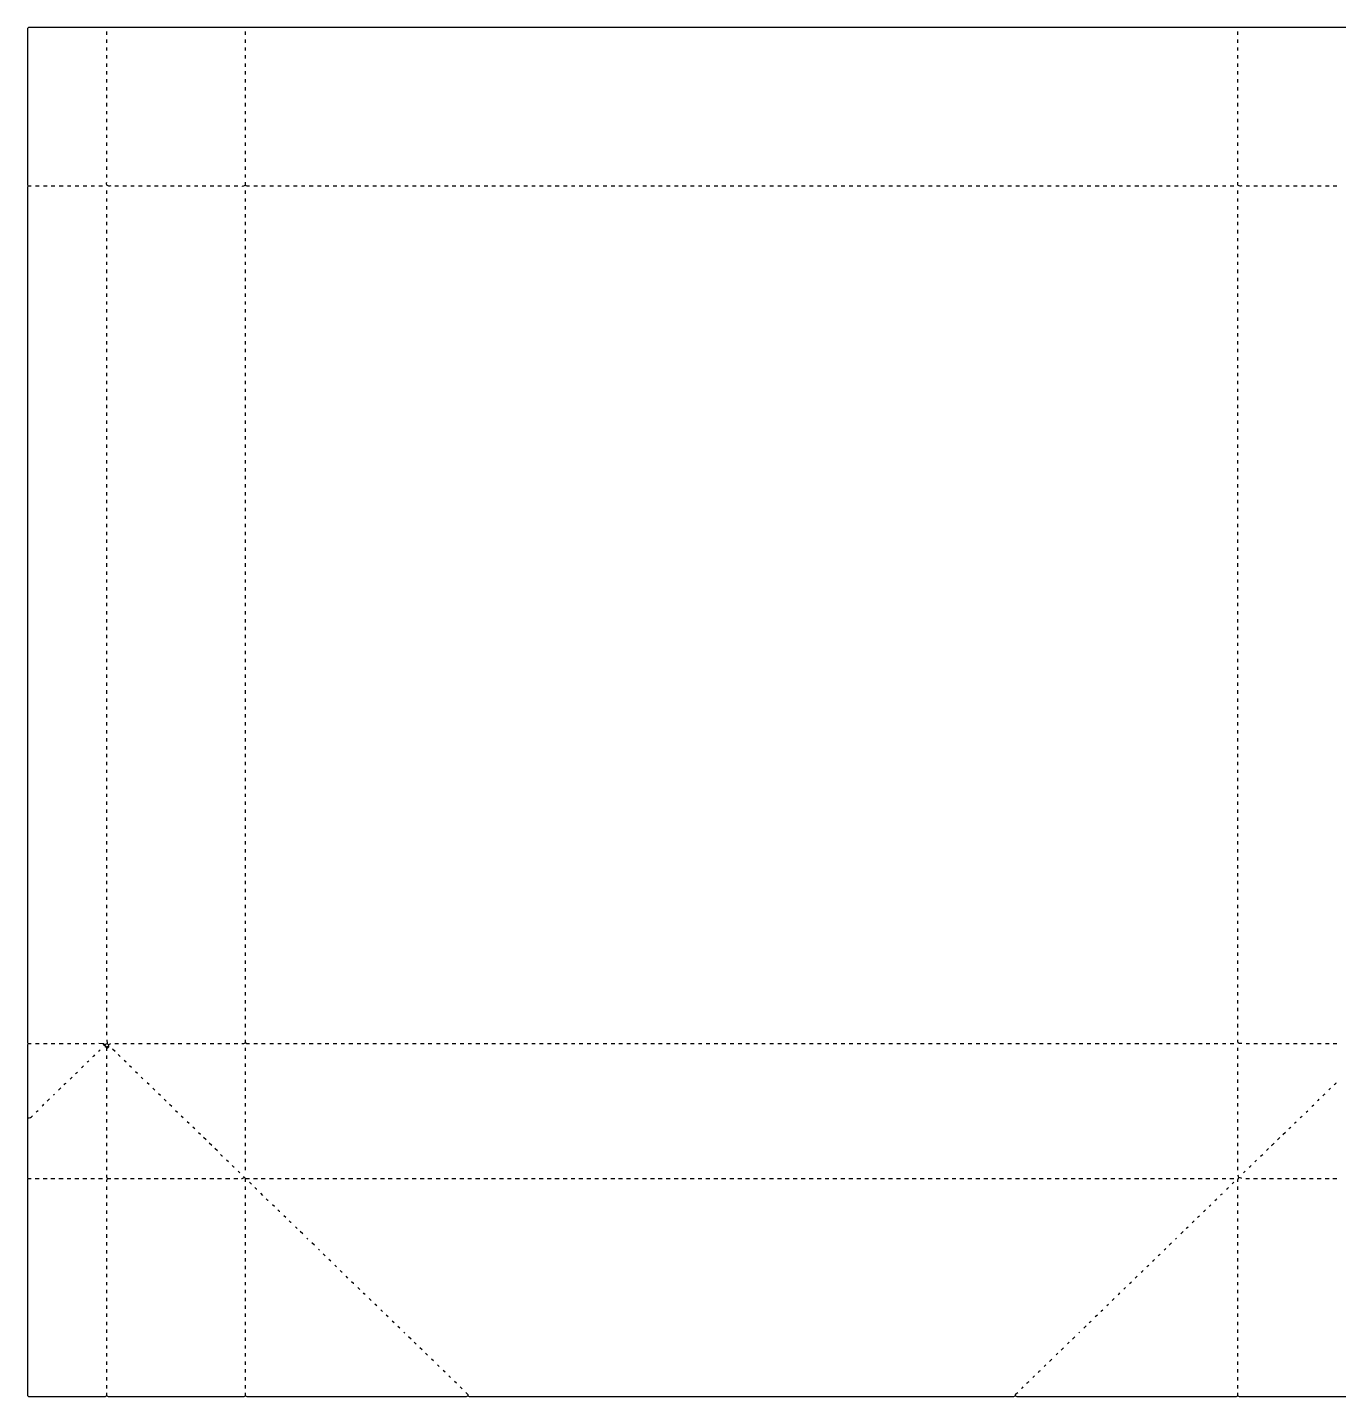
# Model space of a CAD drawing. Extents: x 898 to 8693, y 473 to 4548.
# Drawn here: x 898 to 4800, y 473 to 4548 of the extents above; entities that cross this region are included whole.
import ezdxf

# ---------------------------------------------------------------- set-up
doc = ezdxf.new("R2010")
doc.units = 0
doc.layers.get('0').update_dxf_attribs({"linetype": 'CONTINUOUS'})

msp = doc.modelspace()

# ---------------------------------------------------------------- linework, layer by layer
at = {"color": 7, "linetype": 'CONTINUOUS'}
for points in [[(8689, 4548), (901, 4548), (899, 4546), (898, 4545), (898, 4079), (899.2, 4077.1), (900, 4076, -0.120666), (898, 4072), (898, 1527), (899.2, 1525.1), (900, 1524, -0.120666), (898, 1520), (898, 1304), (899, 1303), (898, 1301), (898, 1125), (899, 1122), (898, 1119), (898, 476), (901, 473), (1130, 473, -0.120666), (1134, 475, -0.120666), (1138, 473), (1543, 473, -0.120666), (1547, 475, -0.120666), (1551, 473), (2205, 473, -0.120666), (2209, 475)], [(1146, 4076, -0.186173), (1135.5, 4077.5, -0.199901), (1134, 4087)], [(1536, 4076, 0.137217), (1547, 4078), (1547.9, 4077.8), (1551, 4076.4), (1559, 4076)], [(4512, 4076, -0.186173), (4501.5, 4077.5, -0.199901), (4500, 4087)], [(1123, 1524, 0.337905), (1128, 1518), (1129, 1519, -0.087559), (1135, 1524)], [(1536, 1524, 0.137217), (1547, 1526), (1547.9, 1525.8), (1551, 1524.4), (1559, 1524)], [(4512, 1524, -0.186173), (4501.5, 1525.5, -0.199901), (4500, 1535)], [(1076, 1468, -0.083767), (1081, 1472)], [(1093, 1485, 0.108348), (1099, 1490)], [(1110, 1501, -0.083767), (1115, 1505)], [(1041, 1434, -0.087559), (1047, 1439)], [(1059, 1452, 0.108348), (1065, 1457)], [(1007, 1401, -0.087559), (1013, 1406)], [(4787, 1401, -0.071068), (4794, 1407)], [(976, 1371, -0.205258), (979, 1373)], [(4737, 1353, -0.184026), (4740, 1355), (4742, 1358)], [(4753, 1368, -0.071068), (4760, 1374)], [(899, 1303, 0.267044), (913, 1309)], [(924, 1320, -0.087559), (930, 1325)], [(942, 1338, 0.096496), (947, 1343)], [(4686, 1303, -0.087559), (4692, 1308)], [(4720, 1336, -0.087559), (4726, 1341)], [(4652, 1270, -0.087559), (4658, 1275)], [(4600, 1220), (4602.1, 1221.8, 0.071874), (4608, 1227)], [(4568, 1189, 0.108348), (4574, 1194)], [(4534, 1156, 0.108348), (4540, 1161)], [(1134, 1112, -0.130252), (1136, 1122), (1135.8, 1122.9), (1134.4, 1126.1), (1134, 1133)], [(1535, 1122, 0.173363), (1543, 1126)], [(4500, 1112, -0.14747), (4502.8, 1124.1), (4503, 1125, 0.126966), (4500, 1132)], [(4512, 1122), (4509.9, 1122.8, 0.108984), (4503, 1125)], [(4432, 1057, 0.113888), (4438, 1062)], [(4449, 1073, -0.083767), (4454, 1077)], [(4466, 1090, 0.108348), (4472, 1095)], [(4398, 1024, 0.108348), (4404, 1029)], [(4415, 1040, -0.083767), (4420, 1044)], [(4380, 1006, -0.076982), (4386, 1011)], [(4346, 973, -0.087559), (4352, 978)], [(4263, 892, -0.087559), (4269, 897)], [(4281, 910, 0.150937), (4286, 914)], [(4229, 859, -0.087559), (4235, 864)], [(4246, 876, 0.108348), (4252, 881)], [(4195, 826, -0.087559), (4201, 831)], [(4212, 843, 0.108348), (4218, 848)], [(1903, 777, -0.183481), (1898, 782)], [(4144, 777, 0.140238), (4149, 782)], [(4178, 810, 0.108348), (4184, 815)], [(4058, 693, -0.087559), (4064, 698)], [(4092, 726, -0.087559), (4098, 731)], [(4027, 663, -0.184026), (4030, 665)], [(3940, 578, -0.071068), (3947, 584)], [(3906, 545, -0.071068), (3913, 551)], [(3856, 497, -0.184026), (3859, 499), (3861, 502)], [(3872, 512, -0.071068), (3879, 518)], [(2203, 485), (2209, 479), (2209, 475, -0.120666), (2213, 473), (3834, 473, -0.120666), (3838, 475, -0.291755), (3845, 485)], [(3838, 475, -0.120666), (3842, 473), (4496, 473, -0.120666), (4500, 475, -0.120666), (4504, 473), (4909, 473, -0.120666), (4913, 475, -0.120666), (4917, 473), (5323, 473, -0.120666), (5327, 475, -0.120666), (5331, 473), (5984, 473, -0.120666), (5988, 475)]]:
    msp.add_lwpolyline(points, format="xyb", dxfattribs=at)
for points in [[(1134, 4526), (1134, 4536)], [(1547, 4526), (1547, 4536)], [(4500, 4526), (4500, 4536)], [(1134, 4502), (1134, 4512)], [(1134, 4479), (1134, 4488)], [(1547, 4502), (1547, 4512)], [(1547, 4479), (1547, 4488)], [(4500, 4502), (4500, 4512)], [(4500, 4479), (4500, 4488)], [(1134, 4455), (1134, 4465)], [(1547, 4455), (1547, 4465)], [(4500, 4455), (4500, 4465)], [(1134, 4431), (1134, 4441)], [(1134, 4408), (1134, 4418)], [(1547, 4431), (1547, 4441)], [(1547, 4408), (1547, 4418)], [(4500, 4431), (4500, 4441)], [(4500, 4408), (4500, 4418)], [(1134, 4384), (1134, 4394)], [(1134, 4360), (1134, 4370)], [(1547, 4384), (1547, 4394)], [(1547, 4360), (1547, 4370)], [(4500, 4384), (4500, 4394)], [(4500, 4360), (4500, 4370)], [(1134, 4337), (1134, 4347)], [(1134, 4313), (1134, 4323)], [(1547, 4337), (1547, 4347)], [(1547, 4313), (1547, 4323)], [(4500, 4337), (4500, 4347)], [(4500, 4313), (4500, 4323)], [(1134, 4290), (1134, 4299)], [(1547, 4290), (1547, 4299)], [(4500, 4290), (4500, 4299)], [(1134, 4266), (1134, 4276)], [(1134, 4242), (1134, 4252)], [(1547, 4266), (1547, 4276)], [(1547, 4242), (1547, 4252)], [(4500, 4266), (4500, 4276)], [(4500, 4242), (4500, 4252)], [(1134, 4219), (1134, 4228)], [(1134, 4195), (1134, 4205)], [(1547, 4219), (1547, 4228)], [(1547, 4195), (1547, 4205)], [(4500, 4219), (4500, 4228)], [(4500, 4195), (4500, 4205)], [(1134, 4171), (1134, 4181)], [(1134, 4148), (1134, 4158)], [(1547, 4171), (1547, 4181)], [(1547, 4148), (1547, 4158)], [(4500, 4171), (4500, 4181)], [(4500, 4148), (4500, 4158)], [(1134, 4124), (1134, 4134)], [(1547, 4124), (1547, 4134)], [(4500, 4124), (4500, 4134)], [(900, 4076), (909, 4076)], [(922, 4076), (933, 4076)], [(946, 4076), (957, 4076)], [(969, 4076), (980, 4076)], [(993, 4076), (1004, 4076)], [(1017, 4076), (1027, 4076)], [(1040, 4076), (1051, 4076)], [(1064, 4076), (1075, 4076)], [(1088, 4076), (1098, 4076)], [(1111, 4076), (1122, 4076)], [(1134, 4101), (1134, 4110)], [(1158, 4076), (1169, 4076)], [(1182, 4076), (1193, 4076)], [(1206, 4076), (1216, 4076)], [(1229, 4076), (1240, 4076)], [(1253, 4076), (1264, 4076)], [(1276, 4076), (1287, 4076)], [(1300, 4076), (1311, 4076)], [(1324, 4076), (1335, 4076)], [(1347, 4076), (1358, 4076)], [(1371, 4076), (1382, 4076)], [(1395, 4076), (1405, 4076)], [(1418, 4076), (1429, 4076)], [(1442, 4076), (1453, 4076)], [(1465, 4076), (1476, 4076)], [(1489, 4076), (1500, 4076)], [(1513, 4076), (1524, 4076)], [(1547, 4101), (1547, 4110)], [(1547, 4078), (1547, 4087)], [(1572, 4076), (1583, 4076)], [(1595, 4076), (1606, 4076)], [(1619, 4076), (1630, 4076)], [(1643, 4076), (1653, 4076)], [(1666, 4076), (1677, 4076)], [(1690, 4076), (1701, 4076)], [(1714, 4076), (1724, 4076)], [(1737, 4076), (1748, 4076)], [(1761, 4076), (1772, 4076)], [(1784, 4076), (1795, 4076)], [(1808, 4076), (1819, 4076)], [(1832, 4076), (1842, 4076)], [(1855, 4076), (1866, 4076)], [(1879, 4076), (1890, 4076)], [(1902, 4076), (1913, 4076)], [(1926, 4076), (1937, 4076)], [(1950, 4076), (1961, 4076)], [(1973, 4076), (1984, 4076)], [(1997, 4076), (2008, 4076)], [(2021, 4076), (2031, 4076)], [(2044, 4076), (2055, 4076)], [(2068, 4076), (2079, 4076)], [(2091, 4076), (2102, 4076)], [(2115, 4076), (2126, 4076)], [(2139, 4076), (2150, 4076)], [(2162, 4076), (2173, 4076)], [(2186, 4076), (2197, 4076)], [(2210, 4076), (2220, 4076)], [(2233, 4076), (2244, 4076)], [(2257, 4076), (2268, 4076)], [(2280, 4076), (2291, 4076)], [(2304, 4076), (2315, 4076)], [(2328, 4076), (2338, 4076)], [(2351, 4076), (2362, 4076)], [(2375, 4076), (2386, 4076)], [(2399, 4076), (2409, 4076)], [(2422, 4076), (2433, 4076)], [(2446, 4076), (2457, 4076)], [(2469, 4076), (2480, 4076)], [(2493, 4076), (2504, 4076)], [(2517, 4076), (2527, 4076)], [(2540, 4076), (2551, 4076)], [(2564, 4076), (2575, 4076)], [(2588, 4076), (2598, 4076)], [(2611, 4076), (2622, 4076)], [(2635, 4076), (2646, 4076)], [(2658, 4076), (2669, 4076)], [(2682, 4076), (2693, 4076)], [(2706, 4076), (2716, 4076)], [(2729, 4076), (2740, 4076)], [(2753, 4076), (2764, 4076)], [(2776, 4076), (2787, 4076)], [(2800, 4076), (2811, 4076)], [(2824, 4076), (2835, 4076)], [(2847, 4076), (2858, 4076)], [(2871, 4076), (2882, 4076)], [(2895, 4076), (2905, 4076)], [(2918, 4076), (2929, 4076)], [(2942, 4076), (2953, 4076)], [(2965, 4076), (2976, 4076)], [(2989, 4076), (3000, 4076)], [(3013, 4076), (3024, 4076)], [(3036, 4076), (3047, 4076)], [(3060, 4076), (3071, 4076)], [(3084, 4076), (3094, 4076)], [(3107, 4076), (3118, 4076)], [(3131, 4076), (3142, 4076)], [(3154, 4076), (3165, 4076)], [(3178, 4076), (3189, 4076)], [(3202, 4076), (3213, 4076)], [(3225, 4076), (3236, 4076)], [(3249, 4076), (3260, 4076)], [(3273, 4076), (3283, 4076)], [(3296, 4076), (3307, 4076)], [(3320, 4076), (3331, 4076)], [(3343, 4076), (3354, 4076)], [(3367, 4076), (3378, 4076)], [(3391, 4076), (3401, 4076)], [(3414, 4076), (3425, 4076)], [(3438, 4076), (3449, 4076)], [(3462, 4076), (3472, 4076)], [(3485, 4076), (3496, 4076)], [(3509, 4076), (3520, 4076)], [(3532, 4076), (3543, 4076)], [(3556, 4076), (3567, 4076)], [(3580, 4076), (3590, 4076)], [(3603, 4076), (3614, 4076)], [(3627, 4076), (3638, 4076)], [(3651, 4076), (3661, 4076)], [(3674, 4076), (3685, 4076)], [(3698, 4076), (3709, 4076)], [(3721, 4076), (3732, 4076)], [(3745, 4076), (3756, 4076)], [(3769, 4076), (3779, 4076)], [(3792, 4076), (3803, 4076)], [(3816, 4076), (3827, 4076)], [(3839, 4076), (3850, 4076)], [(3863, 4076), (3874, 4076)], [(3887, 4076), (3898, 4076)], [(3910, 4076), (3921, 4076)], [(3934, 4076), (3945, 4076)], [(3958, 4076), (3968, 4076)], [(3981, 4076), (3992, 4076)], [(4005, 4076), (4016, 4076)], [(4028, 4076), (4039, 4076)], [(4052, 4076), (4063, 4076)], [(4076, 4076), (4087, 4076)], [(4099, 4076), (4110, 4076)], [(4123, 4076), (4134, 4076)], [(4147, 4076), (4157, 4076)], [(4170, 4076), (4181, 4076)], [(4194, 4076), (4205, 4076)], [(4217, 4076), (4228, 4076)], [(4241, 4076), (4252, 4076)], [(4265, 4076), (4275, 4076)], [(4288, 4076), (4299, 4076)], [(4312, 4076), (4323, 4076)], [(4336, 4076), (4346, 4076)], [(4359, 4076), (4370, 4076)], [(4383, 4076), (4394, 4076)], [(4406, 4076), (4417, 4076)], [(4430, 4076), (4441, 4076)], [(4454, 4076), (4464, 4076)], [(4477, 4076), (4488, 4076)], [(4500, 4101), (4500, 4110)], [(4525, 4076), (4535, 4076)], [(4548, 4076), (4559, 4076)], [(4572, 4076), (4583, 4076)], [(4595, 4076), (4606, 4076)], [(4619, 4076), (4630, 4076)], [(4643, 4076), (4653, 4076)], [(4666, 4076), (4677, 4076)], [(4690, 4076), (4701, 4076)], [(4714, 4076), (4724, 4076)], [(4737, 4076), (4748, 4076)], [(4761, 4076), (4772, 4076)], [(4784, 4076), (4795, 4076)], [(1134, 4053), (1134, 4063)], [(1134, 4030), (1134, 4039)], [(1547, 4053), (1547, 4063)], [(1547, 4030), (1547, 4039)], [(4500, 4053), (4500, 4063)], [(4500, 4030), (4500, 4039)], [(1134, 4006), (1134, 4016)], [(1547, 4006), (1547, 4016)], [(4500, 4006), (4500, 4016)], [(1134, 3982), (1134, 3992)], [(1134, 3959), (1134, 3969)], [(1547, 3982), (1547, 3992)], [(1547, 3959), (1547, 3969)], [(4500, 3982), (4500, 3992)], [(4500, 3959), (4500, 3969)], [(1134, 3935), (1134, 3945)], [(1134, 3912), (1134, 3921)], [(1547, 3935), (1547, 3945)], [(1547, 3912), (1547, 3921)], [(4500, 3935), (4500, 3945)], [(4500, 3912), (4500, 3921)], [(1134, 3888), (1134, 3898)], [(1134, 3864), (1134, 3874)], [(1547, 3888), (1547, 3898)], [(1547, 3864), (1547, 3874)], [(4500, 3888), (4500, 3898)], [(4500, 3864), (4500, 3874)], [(1134, 3841), (1134, 3850)], [(1547, 3841), (1547, 3850)], [(4500, 3841), (4500, 3850)], [(1134, 3817), (1134, 3827)], [(1134, 3793), (1134, 3803)], [(1547, 3817), (1547, 3827)], [(1547, 3793), (1547, 3803)], [(4500, 3817), (4500, 3827)], [(4500, 3793), (4500, 3803)], [(1134, 3770), (1134, 3780)], [(1134, 3746), (1134, 3756)], [(1547, 3770), (1547, 3780)], [(1547, 3746), (1547, 3756)], [(4500, 3770), (4500, 3780)], [(4500, 3746), (4500, 3756)], [(1134, 3723), (1134, 3732)], [(1134, 3699), (1134, 3709)], [(1547, 3723), (1547, 3732)], [(1547, 3699), (1547, 3709)], [(4500, 3723), (4500, 3732)], [(4500, 3699), (4500, 3709)], [(1134, 3675), (1134, 3685)], [(1547, 3675), (1547, 3685)], [(4500, 3675), (4500, 3685)], [(1134, 3652), (1134, 3661)], [(1134, 3628), (1134, 3638)], [(1547, 3652), (1547, 3661)], [(1547, 3628), (1547, 3638)], [(4500, 3652), (4500, 3661)], [(4500, 3628), (4500, 3638)], [(1134, 3604), (1134, 3614)], [(1134, 3581), (1134, 3591)], [(1547, 3604), (1547, 3614)], [(1547, 3581), (1547, 3591)], [(4500, 3604), (4500, 3614)], [(4500, 3581), (4500, 3591)], [(1134, 3557), (1134, 3567)], [(1547, 3557), (1547, 3567)], [(4500, 3557), (4500, 3567)], [(1134, 3534), (1134, 3543)], [(1134, 3510), (1134, 3520)], [(1547, 3534), (1547, 3543)], [(1547, 3510), (1547, 3520)], [(4500, 3534), (4500, 3543)], [(4500, 3510), (4500, 3520)], [(1134, 3486), (1134, 3496)], [(1134, 3463), (1134, 3472)], [(1547, 3486), (1547, 3496)], [(1547, 3463), (1547, 3472)], [(4500, 3486), (4500, 3496)], [(4500, 3463), (4500, 3472)], [(1134, 3439), (1134, 3449)], [(1134, 3415), (1134, 3425)], [(1547, 3439), (1547, 3449)], [(1547, 3415), (1547, 3425)], [(4500, 3439), (4500, 3449)], [(4500, 3415), (4500, 3425)], [(1134, 3392), (1134, 3402)], [(1547, 3392), (1547, 3402)], [(4500, 3392), (4500, 3402)], [(1134, 3368), (1134, 3378)], [(1134, 3344), (1134, 3354)], [(1547, 3368), (1547, 3378)], [(1547, 3344), (1547, 3354)], [(4500, 3368), (4500, 3378)], [(4500, 3344), (4500, 3354)], [(1134, 3321), (1134, 3331)], [(1134, 3297), (1134, 3307)], [(1547, 3321), (1547, 3331)], [(1547, 3297), (1547, 3307)], [(4500, 3321), (4500, 3331)], [(4500, 3297), (4500, 3307)], [(1134, 3274), (1134, 3283)], [(1547, 3274), (1547, 3283)], [(4500, 3274), (4500, 3283)], [(1134, 3250), (1134, 3260)], [(1134, 3226), (1134, 3236)], [(1547, 3250), (1547, 3260)], [(1547, 3226), (1547, 3236)], [(4500, 3250), (4500, 3260)], [(4500, 3226), (4500, 3236)], [(1134, 3203), (1134, 3213)], [(1134, 3179), (1134, 3189)], [(1547, 3203), (1547, 3213)], [(1547, 3179), (1547, 3189)], [(4500, 3203), (4500, 3213)], [(4500, 3179), (4500, 3189)], [(1134, 3155), (1134, 3165)], [(1134, 3132), (1134, 3142)], [(1547, 3155), (1547, 3165)], [(1547, 3132), (1547, 3142)], [(4500, 3155), (4500, 3165)], [(4500, 3132), (4500, 3142)], [(1134, 3108), (1134, 3118)], [(1547, 3108), (1547, 3118)], [(4500, 3108), (4500, 3118)], [(1134, 3085), (1134, 3094)], [(1134, 3061), (1134, 3071)], [(1547, 3085), (1547, 3094)], [(1547, 3061), (1547, 3071)], [(4500, 3085), (4500, 3094)], [(4500, 3061), (4500, 3071)], [(1134, 3037), (1134, 3047)], [(1134, 3014), (1134, 3024)], [(1547, 3037), (1547, 3047)], [(1547, 3014), (1547, 3024)], [(4500, 3037), (4500, 3047)], [(4500, 3014), (4500, 3024)], [(1134, 2990), (1134, 3000)], [(1134, 2966), (1134, 2976)], [(1547, 2990), (1547, 3000)], [(1547, 2966), (1547, 2976)], [(4500, 2990), (4500, 3000)], [(4500, 2966), (4500, 2976)], [(1134, 2943), (1134, 2953)], [(1547, 2943), (1547, 2953)], [(4500, 2943), (4500, 2953)], [(1134, 2919), (1134, 2929)], [(1134, 2896), (1134, 2905)], [(1547, 2919), (1547, 2929)], [(1547, 2896), (1547, 2905)], [(4500, 2919), (4500, 2929)], [(4500, 2896), (4500, 2905)], [(1134, 2872), (1134, 2882)], [(1134, 2848), (1134, 2858)], [(1547, 2872), (1547, 2882)], [(1547, 2848), (1547, 2858)], [(4500, 2872), (4500, 2882)], [(4500, 2848), (4500, 2858)], [(1134, 2825), (1134, 2835)], [(1547, 2825), (1547, 2835)], [(4500, 2825), (4500, 2835)], [(1134, 2801), (1134, 2811)], [(1134, 2777), (1134, 2787)], [(1547, 2801), (1547, 2811)], [(1547, 2777), (1547, 2787)], [(4500, 2801), (4500, 2811)], [(4500, 2777), (4500, 2787)], [(1134, 2754), (1134, 2764)], [(1134, 2730), (1134, 2740)], [(1547, 2754), (1547, 2764)], [(1547, 2730), (1547, 2740)], [(4500, 2754), (4500, 2764)], [(4500, 2730), (4500, 2740)], [(1134, 2707), (1134, 2716)], [(1134, 2683), (1134, 2693)], [(1547, 2707), (1547, 2716)], [(1547, 2683), (1547, 2693)], [(4500, 2707), (4500, 2716)], [(4500, 2683), (4500, 2693)], [(1134, 2659), (1134, 2669)], [(1547, 2659), (1547, 2669)], [(4500, 2659), (4500, 2669)], [(1134, 2636), (1134, 2645)], [(1134, 2612), (1134, 2622)], [(1547, 2636), (1547, 2645)], [(1547, 2612), (1547, 2622)], [(4500, 2636), (4500, 2645)], [(4500, 2612), (4500, 2622)], [(1134, 2588), (1134, 2598)], [(1134, 2565), (1134, 2575)], [(1547, 2588), (1547, 2598)], [(1547, 2565), (1547, 2575)], [(4500, 2588), (4500, 2598)], [(4500, 2565), (4500, 2575)], [(1134, 2541), (1134, 2551)], [(1134, 2518), (1134, 2527)], [(1547, 2541), (1547, 2551)], [(1547, 2518), (1547, 2527)], [(4500, 2541), (4500, 2551)], [(4500, 2518), (4500, 2527)], [(1134, 2494), (1134, 2504)], [(1547, 2494), (1547, 2504)], [(4500, 2494), (4500, 2504)], [(1134, 2470), (1134, 2480)], [(1134, 2447), (1134, 2456)], [(1547, 2470), (1547, 2480)], [(1547, 2447), (1547, 2456)], [(4500, 2470), (4500, 2480)], [(4500, 2447), (4500, 2456)], [(1134, 2423), (1134, 2433)], [(1134, 2399), (1134, 2409)], [(1547, 2423), (1547, 2433)], [(1547, 2399), (1547, 2409)], [(4500, 2423), (4500, 2433)], [(4500, 2399), (4500, 2409)], [(1134, 2376), (1134, 2386)], [(1547, 2376), (1547, 2386)], [(4500, 2376), (4500, 2386)], [(1134, 2352), (1134, 2362)], [(1134, 2329), (1134, 2338)], [(1547, 2352), (1547, 2362)], [(1547, 2329), (1547, 2338)], [(4500, 2352), (4500, 2362)], [(4500, 2329), (4500, 2338)], [(1134, 2305), (1134, 2315)], [(1134, 2281), (1134, 2291)], [(1547, 2305), (1547, 2315)], [(1547, 2281), (1547, 2291)], [(4500, 2305), (4500, 2315)], [(4500, 2281), (4500, 2291)], [(1134, 2258), (1134, 2267)], [(1134, 2234), (1134, 2244)], [(1547, 2258), (1547, 2267)], [(1547, 2234), (1547, 2244)], [(4500, 2258), (4500, 2267)], [(4500, 2234), (4500, 2244)], [(1134, 2210), (1134, 2220)], [(1547, 2210), (1547, 2220)], [(4500, 2210), (4500, 2220)], [(1134, 2187), (1134, 2197)], [(1134, 2163), (1134, 2173)], [(1547, 2187), (1547, 2197)], [(1547, 2163), (1547, 2173)], [(4500, 2187), (4500, 2197)], [(4500, 2163), (4500, 2173)], [(1134, 2140), (1134, 2149)], [(1134, 2116), (1134, 2126)], [(1547, 2140), (1547, 2149)], [(1547, 2116), (1547, 2126)], [(4500, 2140), (4500, 2149)], [(4500, 2116), (4500, 2126)], [(1134, 2092), (1134, 2102)], [(1547, 2092), (1547, 2102)], [(4500, 2092), (4500, 2102)], [(1134, 2069), (1134, 2078)], [(1134, 2045), (1134, 2055)], [(1547, 2069), (1547, 2078)], [(1547, 2045), (1547, 2055)], [(4500, 2069), (4500, 2078)], [(4500, 2045), (4500, 2055)], [(1134, 2021), (1134, 2031)], [(1134, 1998), (1134, 2008)], [(1547, 2021), (1547, 2031)], [(1547, 1998), (1547, 2008)], [(4500, 2021), (4500, 2031)], [(4500, 1998), (4500, 2008)], [(1134, 1974), (1134, 1984)], [(1134, 1951), (1134, 1960)], [(1547, 1974), (1547, 1984)], [(1547, 1951), (1547, 1960)], [(4500, 1974), (4500, 1984)], [(4500, 1951), (4500, 1960)], [(1134, 1927), (1134, 1937)], [(1547, 1927), (1547, 1937)], [(4500, 1927), (4500, 1937)], [(1134, 1903), (1134, 1913)], [(1134, 1880), (1134, 1889)], [(1547, 1903), (1547, 1913)], [(1547, 1880), (1547, 1889)], [(4500, 1903), (4500, 1913)], [(4500, 1880), (4500, 1889)], [(1134, 1856), (1134, 1866)], [(1134, 1832), (1134, 1842)], [(1547, 1856), (1547, 1866)], [(1547, 1832), (1547, 1842)], [(4500, 1856), (4500, 1866)], [(4500, 1832), (4500, 1842)], [(1134, 1809), (1134, 1819)], [(1134, 1785), (1134, 1795)], [(1547, 1809), (1547, 1819)], [(1547, 1785), (1547, 1795)], [(4500, 1809), (4500, 1819)], [(4500, 1785), (4500, 1795)], [(1134, 1761), (1134, 1771)], [(1547, 1761), (1547, 1771)], [(4500, 1761), (4500, 1771)], [(1134, 1738), (1134, 1748)], [(1134, 1714), (1134, 1724)], [(1547, 1738), (1547, 1748)], [(1547, 1714), (1547, 1724)], [(4500, 1738), (4500, 1748)], [(4500, 1714), (4500, 1724)], [(1134, 1691), (1134, 1700)], [(1134, 1667), (1134, 1677)], [(1547, 1691), (1547, 1700)], [(1547, 1667), (1547, 1677)], [(4500, 1691), (4500, 1700)], [(4500, 1667), (4500, 1677)], [(1134, 1643), (1134, 1653)], [(1547, 1643), (1547, 1653)], [(4500, 1643), (4500, 1653)], [(1134, 1620), (1134, 1630)], [(1134, 1596), (1134, 1606)], [(1547, 1620), (1547, 1630)], [(1547, 1596), (1547, 1606)], [(4500, 1620), (4500, 1630)], [(4500, 1596), (4500, 1606)], [(1134, 1572), (1134, 1582)], [(1134, 1549), (1134, 1559)], [(1547, 1572), (1547, 1582)], [(1547, 1549), (1547, 1559)], [(4500, 1572), (4500, 1582)], [(4500, 1549), (4500, 1559)], [(900, 1524), (909, 1524)], [(922, 1524), (933, 1524)], [(946, 1524), (957, 1524)], [(969, 1524), (980, 1524)], [(993, 1524), (1004, 1524)], [(1017, 1524), (1027, 1524)], [(1040, 1524), (1051, 1524)], [(1064, 1524), (1075, 1524)], [(1088, 1524), (1098, 1524)], [(1134, 1535), (1135, 1524), (1138, 1521), (1140, 1521), (1143.9, 1523.2), (1146, 1524)], [(1158, 1524), (1169, 1524)], [(1182, 1524), (1193, 1524)], [(1206, 1524), (1216, 1524)], [(1229, 1524), (1240, 1524)], [(1253, 1524), (1264, 1524)], [(1276, 1524), (1287, 1524)], [(1300, 1524), (1311, 1524)], [(1324, 1524), (1335, 1524)], [(1347, 1524), (1358, 1524)], [(1371, 1524), (1382, 1524)], [(1395, 1524), (1405, 1524)], [(1418, 1524), (1429, 1524)], [(1442, 1524), (1453, 1524)], [(1465, 1524), (1476, 1524)], [(1489, 1524), (1500, 1524)], [(1513, 1524), (1524, 1524)], [(1547, 1526), (1547, 1535)], [(1547, 1502), (1547, 1511)], [(1572, 1524), (1583, 1524)], [(1595, 1524), (1606, 1524)], [(1619, 1524), (1630, 1524)], [(1643, 1524), (1653, 1524)], [(1666, 1524), (1677, 1524)], [(1690, 1524), (1701, 1524)], [(1714, 1524), (1724, 1524)], [(1737, 1524), (1748, 1524)], [(1761, 1524), (1772, 1524)], [(1784, 1524), (1795, 1524)], [(1808, 1524), (1819, 1524)], [(1832, 1524), (1842, 1524)], [(1855, 1524), (1866, 1524)], [(1879, 1524), (1890, 1524)], [(1902, 1524), (1913, 1524)], [(1926, 1524), (1937, 1524)], [(1950, 1524), (1961, 1524)], [(1973, 1524), (1984, 1524)], [(1997, 1524), (2008, 1524)], [(2021, 1524), (2031, 1524)], [(2044, 1524), (2055, 1524)], [(2068, 1524), (2079, 1524)], [(2091, 1524), (2102, 1524)], [(2115, 1524), (2126, 1524)], [(2139, 1524), (2150, 1524)], [(2162, 1524), (2173, 1524)], [(2186, 1524), (2197, 1524)], [(2210, 1524), (2220, 1524)], [(2233, 1524), (2244, 1524)], [(2257, 1524), (2268, 1524)], [(2280, 1524), (2291, 1524)], [(2304, 1524), (2315, 1524)], [(2328, 1524), (2338, 1524)], [(2351, 1524), (2362, 1524)], [(2375, 1524), (2386, 1524)], [(2399, 1524), (2409, 1524)], [(2422, 1524), (2433, 1524)], [(2446, 1524), (2457, 1524)], [(2469, 1524), (2480, 1524)], [(2493, 1524), (2504, 1524)], [(2517, 1524), (2527, 1524)], [(2540, 1524), (2551, 1524)], [(2564, 1524), (2575, 1524)], [(2588, 1524), (2598, 1524)], [(2611, 1524), (2622, 1524)], [(2635, 1524), (2646, 1524)], [(2658, 1524), (2669, 1524)], [(2682, 1524), (2693, 1524)], [(2706, 1524), (2716, 1524)], [(2729, 1524), (2740, 1524)], [(2753, 1524), (2764, 1524)], [(2776, 1524), (2787, 1524)], [(2800, 1524), (2811, 1524)], [(2824, 1524), (2835, 1524)], [(2847, 1524), (2858, 1524)], [(2871, 1524), (2882, 1524)], [(2895, 1524), (2905, 1524)], [(2918, 1524), (2929, 1524)], [(2942, 1524), (2953, 1524)], [(2965, 1524), (2976, 1524)], [(2989, 1524), (3000, 1524)], [(3013, 1524), (3024, 1524)], [(3036, 1524), (3047, 1524)], [(3060, 1524), (3071, 1524)], [(3084, 1524), (3094, 1524)], [(3107, 1524), (3118, 1524)], [(3131, 1524), (3142, 1524)], [(3154, 1524), (3165, 1524)], [(3178, 1524), (3189, 1524)], [(3202, 1524), (3213, 1524)], [(3225, 1524), (3236, 1524)], [(3249, 1524), (3260, 1524)], [(3273, 1524), (3283, 1524)], [(3296, 1524), (3307, 1524)], [(3320, 1524), (3331, 1524)], [(3343, 1524), (3354, 1524)], [(3367, 1524), (3378, 1524)], [(3391, 1524), (3401, 1524)], [(3414, 1524), (3425, 1524)], [(3438, 1524), (3449, 1524)], [(3462, 1524), (3472, 1524)], [(3485, 1524), (3496, 1524)], [(3509, 1524), (3520, 1524)], [(3532, 1524), (3543, 1524)], [(3556, 1524), (3567, 1524)], [(3580, 1524), (3590, 1524)], [(3603, 1524), (3614, 1524)], [(3627, 1524), (3638, 1524)], [(3651, 1524), (3661, 1524)], [(3674, 1524), (3685, 1524)], [(3698, 1524), (3709, 1524)], [(3721, 1524), (3732, 1524)], [(3745, 1524), (3756, 1524)], [(3769, 1524), (3779, 1524)], [(3792, 1524), (3803, 1524)], [(3816, 1524), (3827, 1524)], [(3839, 1524), (3850, 1524)], [(3863, 1524), (3874, 1524)], [(3887, 1524), (3898, 1524)], [(3910, 1524), (3921, 1524)], [(3934, 1524), (3945, 1524)], [(3958, 1524), (3968, 1524)], [(3981, 1524), (3992, 1524)], [(4005, 1524), (4016, 1524)], [(4028, 1524), (4039, 1524)], [(4052, 1524), (4063, 1524)], [(4076, 1524), (4087, 1524)], [(4099, 1524), (4110, 1524)], [(4123, 1524), (4134, 1524)], [(4147, 1524), (4157, 1524)], [(4170, 1524), (4181, 1524)], [(4194, 1524), (4205, 1524)], [(4217, 1524), (4228, 1524)], [(4241, 1524), (4252, 1524)], [(4265, 1524), (4275, 1524)], [(4288, 1524), (4299, 1524)], [(4312, 1524), (4323, 1524)], [(4336, 1524), (4346, 1524)], [(4359, 1524), (4370, 1524)], [(4383, 1524), (4394, 1524)], [(4406, 1524), (4417, 1524)], [(4430, 1524), (4441, 1524)], [(4454, 1524), (4464, 1524)], [(4477, 1524), (4488, 1524)], [(4500, 1502), (4500, 1511)], [(4525, 1524), (4535, 1524)], [(4548, 1524), (4559, 1524)], [(4572, 1524), (4583, 1524)], [(4595, 1524), (4606, 1524)], [(4619, 1524), (4630, 1524)], [(4643, 1524), (4653, 1524)], [(4666, 1524), (4677, 1524)], [(4690, 1524), (4701, 1524)], [(4714, 1524), (4724, 1524)], [(4737, 1524), (4748, 1524)], [(4761, 1524), (4772, 1524)], [(4784, 1524), (4795, 1524)], [(1134, 1478), (1134, 1488)], [(1159, 1500), (1151, 1507)], [(1174, 1485), (1168, 1491)], [(1192, 1468), (1186, 1473)], [(1547, 1478), (1547, 1488)], [(4500, 1478), (4500, 1488)], [(1134, 1454), (1134, 1464)], [(1134, 1431), (1134, 1441)], [(1208, 1452), (1202, 1457)], [(1226, 1435), (1220, 1440)], [(1547, 1454), (1547, 1464)], [(1547, 1431), (1547, 1441)], [(4500, 1454), (4500, 1464)], [(4500, 1431), (4500, 1441)], [(991, 1385), (998, 1392)], [(1025, 1418), (1031, 1424)], [(1134, 1407), (1134, 1417)], [(1134, 1383), (1134, 1393)], [(1242, 1419), (1237, 1424)], [(1260, 1402), (1254, 1407)], [(1277, 1385), (1271, 1391)], [(1547, 1407), (1547, 1417)], [(1547, 1383), (1547, 1393)], [(4500, 1407), (4500, 1417)], [(4500, 1383), (4500, 1393)], [(4771, 1386), (4776, 1391)], [(957, 1352), (964, 1359)], [(1134, 1360), (1134, 1370)], [(1134, 1336), (1134, 1346)], [(1294, 1369), (1288, 1374)], [(1311, 1352), (1305, 1358)], [(1547, 1360), (1547, 1370)], [(1547, 1336), (1547, 1346)], [(4500, 1360), (4500, 1370)], [(4500, 1336), (4500, 1346)], [(1134, 1313), (1134, 1322)], [(1328, 1336), (1321, 1342)], [(1345, 1319), (1339, 1324)], [(1362, 1303), (1356, 1308)], [(1547, 1313), (1547, 1322)], [(4500, 1313), (4500, 1322)], [(4703, 1320), (4708, 1324)], [(1134, 1289), (1134, 1299)], [(1134, 1265), (1134, 1275)], [(1379, 1286), (1373, 1291)], [(1396, 1270), (1390, 1275)], [(1547, 1289), (1547, 1299)], [(1547, 1265), (1547, 1275)], [(4500, 1289), (4500, 1299)], [(4500, 1265), (4500, 1275)], [(4669, 1287), (4674, 1291)], [(1134, 1242), (1134, 1252)], [(1134, 1218), (1134, 1228)], [(1413, 1253), (1407, 1258)], [(1430, 1237), (1422, 1244)], [(1447, 1220), (1439, 1227)], [(1547, 1242), (1547, 1252)], [(1547, 1218), (1547, 1228)], [(4500, 1242), (4500, 1252)], [(4500, 1218), (4500, 1228)], [(4618, 1237), (4625, 1244)], [(4634, 1253), (4642, 1260)], [(1134, 1194), (1134, 1204)], [(1464, 1204), (1456, 1211)], [(1479, 1189), (1478, 1189), (1473, 1194)], [(1547, 1194), (1547, 1204)], [(4500, 1194), (4500, 1204)], [(4585, 1205), (4591, 1211)], [(1134, 1171), (1134, 1181)], [(1134, 1147), (1134, 1157)], [(1496, 1172), (1491, 1177)], [(1513, 1156), (1512, 1156), (1507, 1161)], [(1530, 1139), (1525, 1144)], [(1547, 1171), (1547, 1181)], [(1547, 1147), (1547, 1157)], [(4500, 1171), (4500, 1181)], [(4500, 1147), (4500, 1157)], [(4517, 1139), (4522, 1144)], [(4551, 1172), (4556, 1177)], [(899, 1122), (909, 1122)], [(921, 1122), (933, 1122)], [(945, 1122), (957, 1122)], [(968, 1122), (980, 1122)], [(992, 1122), (1004, 1122)], [(1016, 1122), (1027, 1122)], [(1039, 1122), (1051, 1122)], [(1063, 1122), (1075, 1122)], [(1087, 1122), (1098, 1122)], [(1110, 1122), (1122, 1122)], [(1136, 1122), (1146, 1122)], [(1157, 1122), (1169, 1122)], [(1181, 1122), (1193, 1122)], [(1205, 1122), (1216, 1122)], [(1228, 1122), (1240, 1122)], [(1252, 1122), (1264, 1122)], [(1275, 1122), (1287, 1122)], [(1299, 1122), (1311, 1122)], [(1323, 1122), (1335, 1122)], [(1346, 1122), (1358, 1122)], [(1370, 1122), (1382, 1122)], [(1394, 1122), (1405, 1122)], [(1417, 1122), (1429, 1122)], [(1441, 1122), (1453, 1122)], [(1464, 1122), (1476, 1122)], [(1488, 1122), (1500, 1122)], [(1512, 1122), (1524, 1122)], [(1547, 1112), (1547, 1122), (1543, 1126), (1541, 1128)], [(1547, 1122), (1559, 1122)], [(1565, 1105), (1559, 1111)], [(1571, 1122), (1583, 1122)], [(1594, 1122), (1606, 1122)], [(1618, 1122), (1630, 1122)], [(1642, 1122), (1653, 1122)], [(1665, 1122), (1677, 1122)], [(1689, 1122), (1701, 1122)], [(1713, 1122), (1724, 1122)], [(1736, 1122), (1748, 1122)], [(1760, 1122), (1772, 1122)], [(1783, 1122), (1795, 1122)], [(1807, 1122), (1819, 1122)], [(1831, 1122), (1842, 1122)], [(1854, 1122), (1866, 1122)], [(1878, 1122), (1890, 1122)], [(1901, 1122), (1913, 1122)], [(1925, 1122), (1937, 1122)], [(1949, 1122), (1961, 1122)], [(1972, 1122), (1984, 1122)], [(1996, 1122), (2008, 1122)], [(2020, 1122), (2031, 1122)], [(2043, 1122), (2055, 1122)], [(2067, 1122), (2079, 1122)], [(2090, 1122), (2102, 1122)], [(2114, 1122), (2126, 1122)], [(2138, 1122), (2150, 1122)], [(2161, 1122), (2173, 1122)], [(2185, 1122), (2197, 1122)], [(2209, 1122), (2220, 1122)], [(2232, 1122), (2244, 1122)], [(2256, 1122), (2268, 1122)], [(2279, 1122), (2291, 1122)], [(2303, 1122), (2315, 1122)], [(2327, 1122), (2338, 1122)], [(2350, 1122), (2362, 1122)], [(2374, 1122), (2386, 1122)], [(2398, 1122), (2409, 1122)], [(2421, 1122), (2433, 1122)], [(2445, 1122), (2457, 1122)], [(2468, 1122), (2480, 1122)], [(2492, 1122), (2504, 1122)], [(2516, 1122), (2527, 1122)], [(2539, 1122), (2551, 1122)], [(2563, 1122), (2575, 1122)], [(2587, 1122), (2598, 1122)], [(2610, 1122), (2622, 1122)], [(2634, 1122), (2646, 1122)], [(2657, 1122), (2669, 1122)], [(2681, 1122), (2693, 1122)], [(2705, 1122), (2716, 1122)], [(2728, 1122), (2740, 1122)], [(2752, 1122), (2764, 1122)], [(2775, 1122), (2787, 1122)], [(2799, 1122), (2811, 1122)], [(2823, 1122), (2835, 1122)], [(2846, 1122), (2858, 1122)], [(2870, 1122), (2882, 1122)], [(2894, 1122), (2905, 1122)], [(2917, 1122), (2929, 1122)], [(2941, 1122), (2953, 1122)], [(2964, 1122), (2976, 1122)], [(2988, 1122), (3000, 1122)], [(3012, 1122), (3024, 1122)], [(3035, 1122), (3047, 1122)], [(3059, 1122), (3071, 1122)], [(3083, 1122), (3094, 1122)], [(3106, 1122), (3118, 1122)], [(3130, 1122), (3142, 1122)], [(3153, 1122), (3165, 1122)], [(3177, 1122), (3189, 1122)], [(3201, 1122), (3213, 1122)], [(3224, 1122), (3236, 1122)], [(3248, 1122), (3260, 1122)], [(3272, 1122), (3283, 1122)], [(3295, 1122), (3307, 1122)], [(3319, 1122), (3331, 1122)], [(3342, 1122), (3354, 1122)], [(3366, 1122), (3378, 1122)], [(3390, 1122), (3401, 1122)], [(3413, 1122), (3425, 1122)], [(3437, 1122), (3449, 1122)], [(3461, 1122), (3472, 1122)], [(3484, 1122), (3496, 1122)], [(3508, 1122), (3520, 1122)], [(3531, 1122), (3543, 1122)], [(3555, 1122), (3567, 1122)], [(3579, 1122), (3590, 1122)], [(3602, 1122), (3614, 1122)], [(3626, 1122), (3638, 1122)], [(3650, 1122), (3661, 1122)], [(3673, 1122), (3685, 1122)], [(3697, 1122), (3709, 1122)], [(3720, 1122), (3732, 1122)], [(3744, 1122), (3756, 1122)], [(3768, 1122), (3779, 1122)], [(3791, 1122), (3803, 1122)], [(3815, 1122), (3827, 1122)], [(3838, 1122), (3850, 1122)], [(3862, 1122), (3874, 1122)], [(3886, 1122), (3898, 1122)], [(3909, 1122), (3921, 1122)], [(3933, 1122), (3945, 1122)], [(3957, 1122), (3968, 1122)], [(3980, 1122), (3992, 1122)], [(4004, 1122), (4016, 1122)], [(4027, 1122), (4039, 1122)], [(4051, 1122), (4063, 1122)], [(4075, 1122), (4087, 1122)], [(4098, 1122), (4110, 1122)], [(4122, 1122), (4134, 1122)], [(4146, 1122), (4157, 1122)], [(4169, 1122), (4181, 1122)], [(4193, 1122), (4205, 1122)], [(4216, 1122), (4228, 1122)], [(4240, 1122), (4252, 1122)], [(4264, 1122), (4275, 1122)], [(4287, 1122), (4299, 1122)], [(4311, 1122), (4323, 1122)], [(4335, 1122), (4346, 1122)], [(4358, 1122), (4370, 1122)], [(4382, 1122), (4394, 1122)], [(4405, 1122), (4417, 1122)], [(4429, 1122), (4441, 1122)], [(4453, 1122), (4464, 1122)], [(4476, 1122), (4488, 1122)], [(4483, 1106), (4488, 1111)], [(4524, 1122), (4535, 1122)], [(4547, 1122), (4559, 1122)], [(4571, 1122), (4583, 1122)], [(4594, 1122), (4606, 1122)], [(4618, 1122), (4630, 1122)], [(4642, 1122), (4653, 1122)], [(4665, 1122), (4677, 1122)], [(4689, 1122), (4701, 1122)], [(4713, 1122), (4724, 1122)], [(4736, 1122), (4748, 1122)], [(4760, 1122), (4772, 1122)], [(4783, 1122), (4795, 1122)], [(1134, 1088), (1134, 1098)], [(1134, 1064), (1134, 1074)], [(1547, 1088), (1547, 1098)], [(1547, 1064), (1547, 1074)], [(1581, 1090), (1580, 1090), (1575, 1095)], [(1599, 1072), (1593, 1078)], [(1615, 1057), (1614, 1057), (1609, 1062)], [(4500, 1088), (4500, 1098)], [(4500, 1064), (4500, 1074)], [(1134, 1041), (1134, 1051)], [(1134, 1017), (1134, 1027)], [(1547, 1041), (1547, 1051)], [(1547, 1017), (1547, 1027)], [(1633, 1039), (1627, 1044)], [(1649, 1024), (1648, 1024), (1643, 1029)], [(4500, 1041), (4500, 1051)], [(4500, 1017), (4500, 1027)], [(1134, 994), (1134, 1003)], [(1134, 970), (1134, 980)], [(1547, 994), (1547, 1003)], [(1547, 970), (1547, 980)], [(1667, 1006), (1661, 1011)], [(1683, 991), (1682, 991), (1677, 996)], [(4364, 990), (4370, 996)], [(4500, 994), (4500, 1003)], [(4500, 970), (4500, 980)], [(1134, 946), (1134, 956)], [(1547, 946), (1547, 956)], [(1701, 973), (1696, 978)], [(1718, 957), (1710, 964)], [(1733, 942), (1730, 945)], [(4315, 943), (4318, 945)], [(4330, 957), (4337, 964)], [(4500, 946), (4500, 956)], [(1134, 923), (1134, 933)], [(1134, 899), (1134, 909)], [(1547, 923), (1547, 933)], [(1547, 899), (1547, 909)], [(1752, 924), (1744, 931)], [(1767, 909), (1764, 912)], [(1784, 892), (1778, 898)], [(4296, 924), (4303, 931)], [(4500, 923), (4500, 933)], [(4500, 899), (4500, 909)], [(1134, 875), (1134, 885)], [(1134, 852), (1134, 862)], [(1547, 875), (1547, 885)], [(1547, 852), (1547, 862)], [(1801, 876), (1795, 881)], [(1818, 859), (1813, 864)], [(4500, 875), (4500, 885)], [(4500, 852), (4500, 862)], [(1134, 828), (1134, 838)], [(1547, 828), (1547, 838)], [(1835, 843), (1834, 843), (1829, 848)], [(1852, 826), (1847, 831)], [(4500, 828), (4500, 838)], [(1134, 805), (1134, 814)], [(1134, 781), (1134, 791)], [(1547, 805), (1547, 814)], [(1547, 781), (1547, 791)], [(1869, 810), (1868, 810), (1863, 815)], [(1887, 792), (1881, 798)], [(4161, 793), (4166, 798)], [(4500, 805), (4500, 814)], [(4500, 781), (4500, 791)], [(1134, 757), (1134, 767)], [(1134, 734), (1134, 744)], [(1547, 757), (1547, 767)], [(1547, 734), (1547, 744)], [(1921, 759), (1915, 765)], [(1938, 743), (1932, 748)], [(4110, 744), (4115, 748)], [(4126, 759), (4132, 765)], [(4500, 757), (4500, 767)], [(4500, 734), (4500, 744)], [(1134, 710), (1134, 720)], [(1134, 686), (1134, 696)], [(1547, 710), (1547, 720)], [(1547, 686), (1547, 696)], [(1955, 726), (1950, 731)], [(1972, 710), (1966, 715)], [(1989, 693), (1984, 698)], [(4076, 711), (4082, 716)], [(4500, 710), (4500, 720)], [(4500, 686), (4500, 696)], [(1134, 663), (1134, 673)], [(1547, 663), (1547, 673)], [(2006, 677), (2000, 682)], [(2021, 662), (2018, 665)], [(4042, 677), (4049, 684)], [(4500, 663), (4500, 673)], [(1134, 639), (1134, 649)], [(1134, 616), (1134, 625)], [(1547, 639), (1547, 649)], [(1547, 616), (1547, 625)], [(2040, 644), (2032, 651)], [(2055, 629), (2049, 635)], [(2073, 612), (2066, 618)], [(3974, 611), (3981, 618)], [(3993, 630), (3998, 635)], [(4008, 644), (4015, 651)], [(4500, 639), (4500, 649)], [(4500, 616), (4500, 625)], [(1134, 592), (1134, 602)], [(1134, 568), (1134, 578)], [(1547, 592), (1547, 602)], [(1547, 568), (1547, 578)], [(2089, 596), (2083, 602)], [(2107, 579), (2101, 584)], [(3959, 597), (3964, 602)], [(4500, 592), (4500, 602)], [(4500, 568), (4500, 578)], [(1134, 545), (1134, 555)], [(1134, 521), (1134, 531)], [(1547, 545), (1547, 555)], [(1547, 521), (1547, 531)], [(2123, 563), (2118, 568)], [(2141, 546), (2135, 551)], [(2157, 530), (2152, 535)], [(3890, 530), (3895, 535)], [(3924, 563), (3929, 568)], [(4500, 545), (4500, 555)], [(4500, 521), (4500, 531)], [(1134, 497), (1134, 507)], [(1547, 497), (1547, 507)], [(2175, 513), (2169, 518)], [(2192, 496), (2186, 502)], [(4500, 497), (4500, 507)], [(1134, 475), (1134, 484)], [(1547, 475), (1547, 484)], [(4500, 475), (4500, 484)]]:
    msp.add_lwpolyline(points, dxfattribs=at)
at = {"color": 19, "linetype": 'CONTINUOUS'}
for points in [[(1134, 1511), (1132, 1513), (1132, 1514), (1131, 1514), (1130, 1513), (1129, 1514), (1130, 1515), (1128, 1517), (1128, 1518), (1129, 1519), (1125, 1523), (1111, 1524)], [(1139, 1513), (1140, 1514), (1140, 1517), (1139, 1521)]]:
    msp.add_lwpolyline(points, dxfattribs=at)
at = {"color": 251, "linetype": 'CONTINUOUS'}
for points in [[(1131, 1514), (1130, 1515, -1.246616), (1132, 1514)], [(1135, 1512, 0.611936), (1139, 1513)]]:
    msp.add_lwpolyline(points, format="xyb", dxfattribs=at)
at = {"color": 19, "linetype": 'CONTINUOUS'}
msp.add_lwpolyline([(1134, 1502), (1134, 1511), (1135, 1512, -0.246), (1140, 1517)], format="xyb", dxfattribs=at)

doc.saveas('drawing.dxf')
